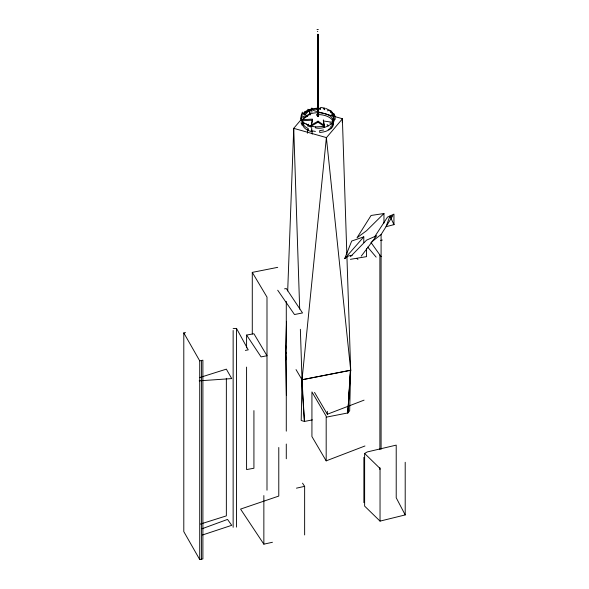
<?xml version="1.0" encoding="UTF-8"?>
<svg xmlns="http://www.w3.org/2000/svg" width="589" height="589" viewBox="0 0 589 589"><rect width="100%" height="100%" fill="white"/><g stroke="black" fill="none" stroke-linecap="round" stroke-linejoin="round"><path stroke-width="0.88" d="M347.79 413.029L350.646 370.216L349.682 410.754L347.849 412.941L326.586 417.1M286.401 395.433L285.437 351.626L286.563 321.299M287.69 290.973L293.727 128.321L301.435 119.25M342.238 122.394L342.378 118.72L318.561 111.976M302.393 114.075C299.86 117.204 301.148 121.658 304.226 123.889M333.381 119.442L333.477 117.101M307.311 124.868L304.226 122.998L302.091 120.738L302.091 119.692L312.479 119.118L311.125 126.208L315.409 126.929L315.409 127.82C325.835 130.787 344.97 118.411 328.765 110.371M350.315 370.26L347.863 412.918L350.646 370.216M285.982 359.769L285.437 351.626L285.989 346.141M307.355 133.232L307.723 129.58M309.188 114.958L309.74 109.48L311.507 109.974M293.749 128.35L326.38 137.59L302.024 379.75L301.193 420.502L304.432 421.452L312.406 419.883M386.031 226.699L389.955 215.994L393.945 224.659L386.031 226.699L381.09 234.547L371.688 241.88M386.399 226.124L392.841 215.626L389.741 217.223M352.207 255.28L348.644 255.876L344.705 258.593L351.699 241.041L363.788 236.844L363.788 242.462M301.141 115.658L302.393 112.138M374.464 237.08L387.459 217.157L393.945 214.131L393.945 224.659M361.241 256.171L376.71 235.681L366.557 240.135L350.433 256.708M302.628 117.852L304.403 115.761M305.588 114.362L309.74 109.48L310.263 114.958M326.387 137.708L342.4 118.868M344.705 258.593L363.788 236.844M383.962 213.52L366.586 230.689L357.03 237.75L371.077 215.471L383.962 213.52L383.962 223.113M302.974 113.522C307.473 108.862 314.497 107.978 320.666 108.31L320.666 107.419L324.951 108.14M302.091 119.692L308.341 115.569M311.125 125.162L318.038 121.172L324.215 125.339L324.215 127.276M318.038 121.172L318.038 122.217L311.125 126.208L312.479 120.163L302.091 120.738L301.031 118.234M364.628 453.464L367.271 451.94L396.213 445.122L396.213 497.764L405.203 514.926L380.038 521.118L364.628 506.106L364.628 453.464L380.038 468.476L380.038 521.118M316.698 115.503L317.419 115.201M328.132 129.639L331.364 127.857M314.526 392.392L327.344 414.236L364.061 400.145M326.181 460.856L326.181 416.202L311.927 391.906L311.927 436.559L326.181 460.856L364.952 445.983M202.079 528.753L227.523 519.417L231.727 525.322L202.498 534.989M317.486 116.526L318.561 116.541M199.509 377.615L226.353 369.148L231.727 378.587L199.178 380.84M200.378 524.077L226.353 515.883L226.353 378.315M393.238 224.357L393.945 224.173M183.797 332.918L199.723 360.851L202.896 360.188L202.896 558.887L199.723 559.55L183.797 531.617L183.797 332.918L185.498 332.594M296.458 488.163L304.638 486.352L304.638 534.945M278.781 447.478L278.781 496.071L240.562 509.087L263.857 544.17L272.442 542.27M380.627 240.422L382.379 240.054M252.283 333.992L252.283 272.383L277.713 267.34M284.568 288.86L286.283 288.522L302.525 312.943L294.493 314.533L277.713 290.222M350.742 370.172L301.597 379.839L304.432 421.452L302.024 379.75L300.361 329.288M346.914 256.362L350.698 370.297L302.024 379.75L296.031 369.59M245.363 350.389L248.234 349.851L236.491 328.39L233.141 328.618M246.585 335.067L253.925 333.749L266.994 355.727L261.074 356.897L246.585 335.067L246.585 347.878M350.433 259.329L366.557 256.635L366.557 248.47M324.215 125.339L323.324 119.92L324.215 126.385L315.409 126.929M323.641 130.022L319.702 130.574L319.702 132.459A15.528 8.96 0 0 0 333.477 122.586L332.52 120.311A15.528 8.96 0 0 0 316.374 114.634M323.324 120.959L332.49 122.298L332.49 126.782M317.346 31.35L317.773 31.423M323.236 108.744L324.951 109.031M318.303 115.15L318.737 115.223M311.125 130.699L315.409 131.421M313.267 110.474L316.794 111.476M325.886 108.472L331.85 111.35M307.311 125.759L311.125 127.099M302.702 122.166A15.528 8.96 0 0 0 308.305 130.53L311.765 131.745L311.765 129.86M302.393 113.184L307.598 116.188M318.038 122.217L324.215 126.385M367.683 247.085L376.143 257.128M357.03 258.424L357.913 259.469M370.967 242.44L381.09 256.664L379.89 255.111L379.89 449.532M302.525 483.171L304.638 486.352M252.283 272.383L266.994 297.106L266.994 490.217M285.437 351.626L286.357 353.186M332.52 114.833L333.256 116.578M333.477 120.701L332.52 118.426A15.528 8.96 0 0 0 318.406 112.705A15.528 8.96 0 0 0 303.843 118.043M301.031 122.726L302.091 125.229L302.091 121.628M326.38 137.59L350.698 370.297M311.655 127.717L311.787 129.551M312.03 131.369L312.266 134.115M342.378 118.72L346.855 254.529M293.727 128.321L299.691 309.092M405.203 462.284L405.203 514.926M381.09 234.547L381.09 449.26M379.89 467.666L379.89 469.477M363.884 457.358L363.884 502.623M334.942 118.691L334.942 119.582M334.773 115.473L334.773 116.364M333.992 113.611L333.992 117.196M333.683 121.165L333.683 122.056M333.477 116.21L333.477 116.997M333.381 118.551L333.381 119.339M333.256 115.687L333.256 116.475M332.52 113.942L332.52 114.722M332.24 120.797L332.24 121.584M331.85 112.241L331.85 115.834M331.364 123.366L331.364 124.257M330.576 111.888L330.576 112.668M330.134 122.792L330.134 123.58M328.132 125.148L328.132 126.039M327.778 110.195L327.778 110.982M327.344 411.343L327.344 414.236M327.197 124.412L327.197 125.199M324.318 108.972L324.318 109.76M320.423 108.317L320.423 109.105M318.362 34.309L318.362 116.607M317.905 34.331L317.905 116.637M317.685 34.295L317.685 116.6M316.374 108.266L316.374 109.046M312.435 108.818L312.435 109.598M311.868 107.964L311.868 108.855M311.868 109.753L311.868 112.455M308.879 109.937L308.879 110.725M308.305 124.154L308.305 124.942M308.305 130.53L308.305 128.645A15.528 8.96 0 0 1 302.606 122.622M307.944 109.201L307.944 110.091M305.949 111.549L305.949 112.337M304.719 111.873L304.719 113.67M303.843 113.552L303.843 114.34M302.702 115.797L302.702 116.585M301.141 116.548L301.141 120.149M286.283 301.406L286.283 431.148M286.283 444.032L286.283 458.757M263.857 495.577L263.857 544.17M253.925 410.607L253.925 468.248L246.585 469.566L246.585 367.094M236.491 328.39L236.491 527.096M233.141 330.458L233.141 527.324M201.416 360.527L201.416 559.226M199.723 360.851L199.723 559.55M333.558 121.481A15.528 8.96 0 0 1 332.733 124.559M332.24 125.288A15.528 8.96 0 0 1 330.134 127.283M310.852 126.009A15.528 8.96 0 0 1 306.125 123.815M304.277 113.913A15.528 8.96 0 0 1 320.423 109.208M317.022 29.634A1.723 0.994 0 0 1 318.303 29.457"/></g></svg>
